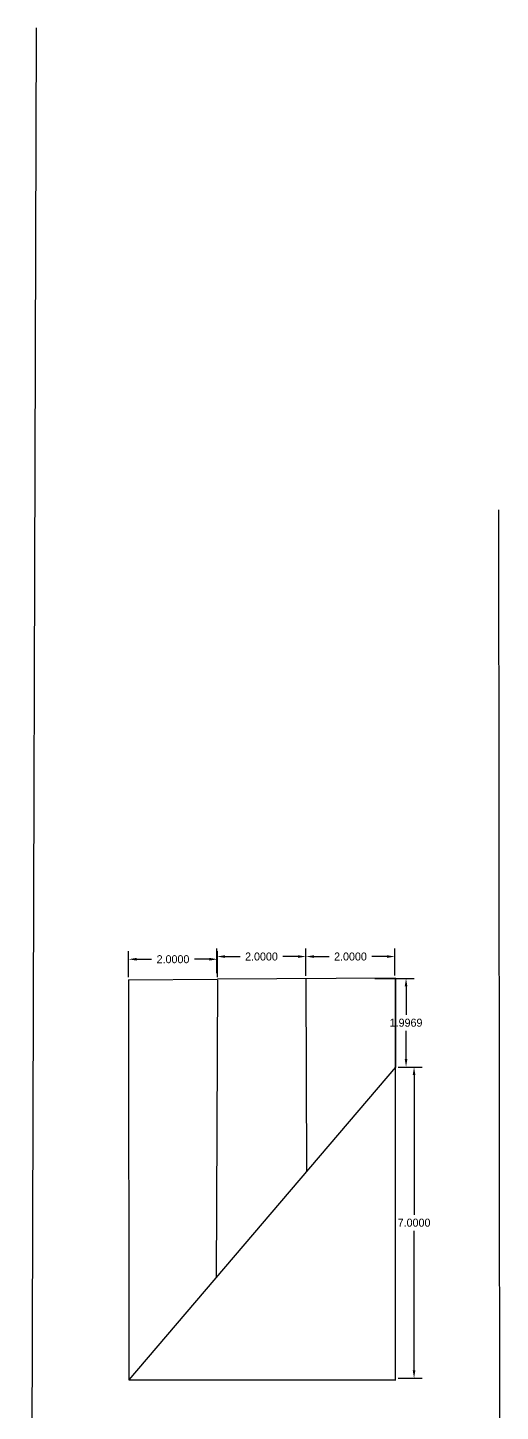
# Model space of a CAD drawing. Header units: inches. Extents: x 9 to 114, y -3 to 59.
# Drawn here: x 46 to 56.62, y 28.12 to 59.25 of the extents above; entities that cross this region are included whole.
import ezdxf

# ---------------------------------------------------------------- set-up
doc = ezdxf.new("R2010")
doc.units = ezdxf.units.IN
doc.header["$MEASUREMENT"] = 0
doc.dimstyles.get("Standard").update_dxf_attribs({"dimtxt": 0.18, "dimasz": 0.18, "dimexe": 0.18, "dimexo": 0.0625, "dimgap": 0.09, "dimtad": 0, "dimtih": 1, "dimtoh": 1, "dimdec": 4, "dimzin": 0, "dimdsep": 46, "dimtxsty": 'Standard', "dimcen": 0.09, "dimadec": 0, "dimazin": 0, "dimtfac": 1, "dimtdec": 4, "dimtofl": 0, "dimtmove": 0, "dimatfit": 3, "dimfxl": 1, "dimtolj": 1, "dimtzin": 0, "dimarcsym": 0})

# ---------------------------------------------------------------- blocks, each defined once
blk = doc.blocks.new('*D23')
at = {"color": 0, "lineweight": -2}
for p, q in [((53.801, 37.863), (54.679, 37.863)), ((54.499, 37.683), (54.499, 37.044)), ((54.499, 36.046), (54.499, 36.684)), ((54.326, 35.866), (54.679, 35.866))]:
    blk.add_line(p, q, dxfattribs=at)
at = {"color": 0}
for points in [[(54.469, 37.683), (54.529, 37.683), (54.499, 37.863)], [(54.469, 36.046), (54.529, 36.046), (54.499, 35.866)]]:
    blk.add_solid(points, dxfattribs=at)
at = {"layer": 'Defpoints', "color": 0}
for p in [(53.739, 37.863), (54.264, 35.866), (54.499, 35.866)]:
    blk.add_point(p, dxfattribs=at)
at = {"color": 0, "insert": (54.499, 36.864), "char_height": 0.18, "attachment_point": 5}
blk.add_mtext('\\A1;1.9969', dxfattribs=at)
blk = doc.blocks.new('*D24')
at = {"color": 0, "lineweight": -2}
for p, q in [((54.324, 35.866), (54.859, 35.866)), ((54.679, 35.686), (54.679, 32.546)), ((54.679, 29.046), (54.679, 32.186)), ((54.324, 28.866), (54.859, 28.866))]:
    blk.add_line(p, q, dxfattribs=at)
at = {"color": 0}
for points in [[(54.649, 35.686), (54.709, 35.686), (54.679, 35.866)], [(54.649, 29.046), (54.709, 29.046), (54.679, 28.866)]]:
    blk.add_solid(points, dxfattribs=at)
at = {"layer": 'Defpoints', "color": 0}
for p in [(54.262, 35.866), (54.679, 35.866), (54.262, 28.866)]:
    blk.add_point(p, dxfattribs=at)
at = {"color": 0, "insert": (54.679, 32.366), "char_height": 0.18, "attachment_point": 5}
blk.add_mtext('\\A1;7.0000', dxfattribs=at)
blk = doc.blocks.new('*D21')
at = {"color": 0, "lineweight": -2}
for p, q in [((52.25, 37.917), (52.25, 38.533)), ((52.43, 38.353), (52.77, 38.353)), ((54.07, 38.353), (53.73, 38.353)), ((54.25, 37.928), (54.25, 38.533))]:
    blk.add_line(p, q, dxfattribs=at)
at = {"color": 0}
for points in [[(52.43, 38.383), (52.43, 38.323), (52.25, 38.353)], [(54.07, 38.383), (54.07, 38.323), (54.25, 38.353)]]:
    blk.add_solid(points, dxfattribs=at)
at = {"layer": 'Defpoints', "color": 0}
for p in [(52.25, 38.353), (52.25, 37.854), (54.25, 37.866)]:
    blk.add_point(p, dxfattribs=at)
at = {"color": 0, "insert": (53.25, 38.353), "char_height": 0.18, "attachment_point": 5}
blk.add_mtext('\\A1;2.0000', dxfattribs=at)
blk = doc.blocks.new('*D22')
at = {"color": 0, "lineweight": -2}
for p, q in [((50.25, 37.979), (50.25, 38.533)), ((50.43, 38.353), (50.77, 38.353)), ((52.07, 38.353), (51.73, 38.353)), ((52.25, 37.979), (52.25, 38.533))]:
    blk.add_line(p, q, dxfattribs=at)
at = {"color": 0}
for points in [[(50.43, 38.383), (50.43, 38.323), (50.25, 38.353)], [(52.07, 38.383), (52.07, 38.323), (52.25, 38.353)]]:
    blk.add_solid(points, dxfattribs=at)
at = {"layer": 'Defpoints', "color": 0}
for p in [(50.25, 38.353), (50.25, 37.917), (52.25, 37.917)]:
    blk.add_point(p, dxfattribs=at)
at = {"color": 0, "insert": (51.25, 38.353), "char_height": 0.18, "attachment_point": 5}
blk.add_mtext('\\A1;2.0000', dxfattribs=at)
blk = doc.blocks.new('*D25')
at = {"color": 0, "lineweight": -2}
for p, q in [((48.262, 37.893), (48.262, 38.472)), ((48.442, 38.292), (48.782, 38.292)), ((50.082, 38.292), (49.742, 38.292)), ((50.262, 37.893), (50.262, 38.472))]:
    blk.add_line(p, q, dxfattribs=at)
at = {"color": 0}
for points in [[(48.442, 38.322), (48.442, 38.262), (48.262, 38.292)], [(50.082, 38.322), (50.082, 38.262), (50.262, 38.292)]]:
    blk.add_solid(points, dxfattribs=at)
at = {"layer": 'Defpoints', "color": 0}
for p in [(50.262, 38.292), (48.262, 37.83), (50.262, 37.83)]:
    blk.add_point(p, dxfattribs=at)
at = {"color": 0, "insert": (49.262, 38.292), "char_height": 0.18, "attachment_point": 5}
blk.add_mtext('\\A1;2.0000', dxfattribs=at)

msp = doc.modelspace()

# ---------------------------------------------------------------- linework, layer by layer
for p, q in [((46.18665, 59.2479), (45.99714, -3.00168)), ((56.57855, 48.4044), (56.61681, 11.66816)), ((48.26205, 37.83024), (50.26202, 37.84216)), ((48.26205, 37.83024), (48.2697, 28.83024)), ((50.26205, 37.83024), (50.23393, 31.13653)), ((54.26195, 37.866), (50.26202, 37.84216)), ((52.25028, 37.85401), (52.25948, 33.51481)), ((54.26195, 28.866), (54.26195, 37.866)), ((54.26195, 37.866), (54.26195, 35.866)), ((54.26193, 35.86597), (48.2697, 28.83024)), ((54.26195, 35.866), (54.26195, 35.866)), ((54.26195, 28.866), (54.26195, 35.86597)), ((48.2697, 28.83024), (54.2697, 28.83024)), ((54.26195, 28.84216), (54.26195, 28.866))]:
    msp.add_line(p, q)

# ---------------------------------------------------------------- dimensions: what is measured, and where the dimension line sits
for base, p1, p2, picture, middle in [((50.26205, 38.29168), (48.26205, 37.83024), (50.26205, 37.83024), '*D25', (49.26205, 38.29168)), ((50.25028, 38.35334), (52.25028, 37.91651), (50.25028, 37.91652), '*D22', (51.25028, 38.35334)), ((52.25028, 38.35334), (54.25024, 37.86593), (52.25028, 37.85401), '*D21', (53.25026, 38.35334))]:
    dim = msp.add_linear_dim(base=base, p1=p1, p2=p2, dimstyle='Standard')
    dim.commit()
    dim.dimension.update_dxf_attribs({"geometry": picture, "text_midpoint": middle})
for base, p1, p2, picture, middle in [((54.49939, 35.86597), (53.73893, 37.86288), (54.26351, 35.86597), '*D23', (54.49939, 36.86443)), ((54.67939, 35.86597), (54.26195, 28.866), (54.26193, 35.86597), '*D24', (54.67939, 32.36598))]:
    dim = msp.add_linear_dim(base=base, p1=p1, p2=p2, angle=90, dimstyle='Standard')
    dim.commit()
    dim.dimension.update_dxf_attribs({"geometry": picture, "text_midpoint": middle})

doc.saveas('drawing.dxf')
